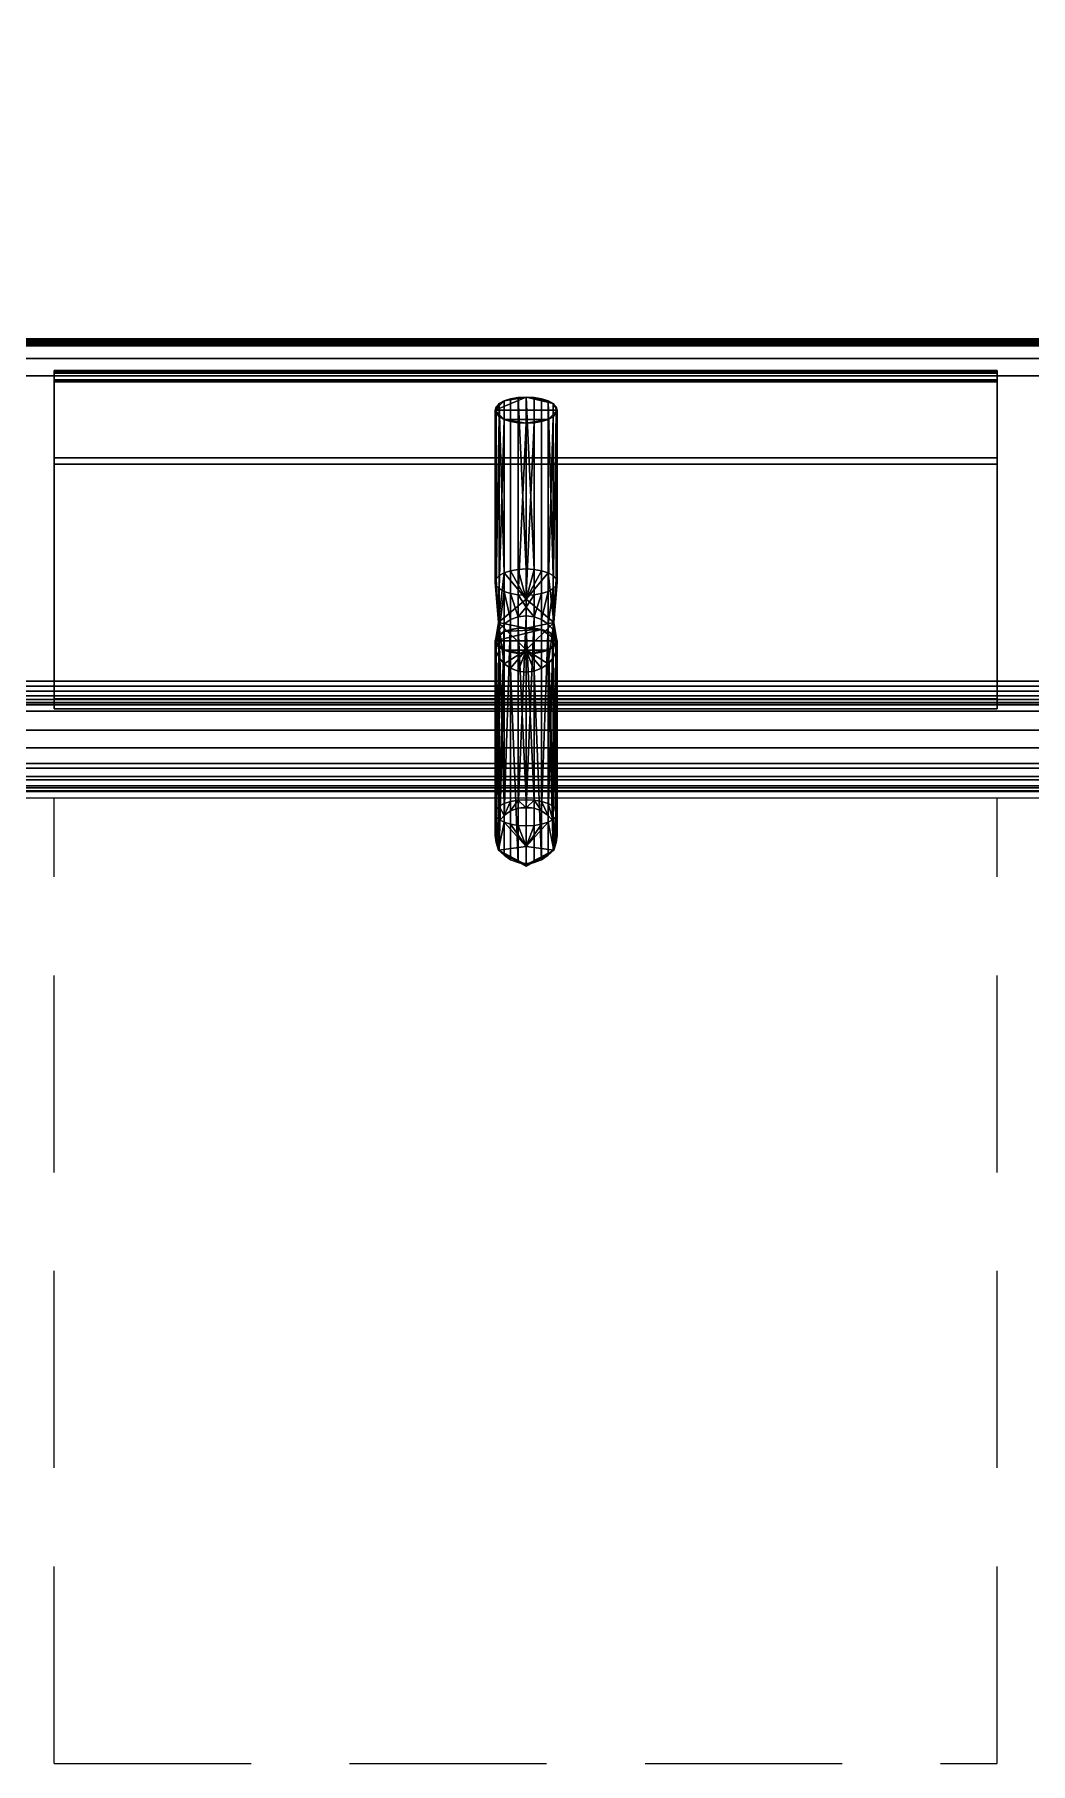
# Model space of a CAD drawing. Extents: x -1 to 1228, y -1086 to 100.
# Drawn here: x 820.8 to 981.3, y -1085.6 to -806.9 of the extents above; entities that cross this region are included whole.
import ezdxf

# ---------------------------------------------------------------- set-up
doc = ezdxf.new("R2010")
doc.units = 0
doc.linetypes.add('NASCOSTA', pattern=[9.525, 6.35, -3.175])
for name, color, linetype in [('IQ_200_2D', 1, 'Continuous'), ('IQ_200_3D', 1, 'Continuous'), ('IQ_204_2D', 7, 'Continuous')]:
    doc.layers.add(name, color=color, linetype=linetype)

msp = doc.modelspace()

# ---------------------------------------------------------------- linework, layer by layer
at = {"layer": 'IQ_200_2D', "linetype": 'Continuous'}
msp.add_line((1200, -930), (0, -930), dxfattribs=at)
at = {"layer": 'IQ_204_2D', "linetype": 'NASCOSTA', "ltscale": 5}
for p, q in [((823.93, -1085.6), (823.93, -930)), ((975.93, -1085.6), (975.93, -930)), ((823.93, -1085.6), (975.93, -1085.6))]:
    msp.add_line(p, q, dxfattribs=at)

# ---------------------------------------------------------------- meshes
at = {"layer": 'IQ_200_3D', "linetype": 'Continuous'}
mesh = msp.add_polyface(dxfattribs=at)
corners = [(1200, -856, 649), (0, -856, 649), (0, 0, 649), (1200, 0, 649)]
mesh.append_faces([[corners[k] for k in face] for face in [(0, 1, 2, 3)]])
mesh = msp.add_polyface(dxfattribs=at)
corners = [(1200, 0, 900), (0, 0, 900), (0, -916, 900), (1200, -916, 900)]
mesh.append_faces([[corners[k] for k in face] for face in [(0, 1, 2, 3)]])
mesh = msp.add_polyface(dxfattribs=at)
corners = [(1200, -856, 658.59), (1200, -856.03, 658.83), (1200, -856.12, 659.05), (1200, -856.25, 659.25), (1200, -856.43, 659.41), (1200, -856.64, 659.52), (1200, -856.87, 659.58), (1200, -857.1, 659.58), (0, -857.1, 659.58), (0, -856.87, 659.58), (0, -856.64, 659.52), (0, -856.43, 659.41), (0, -856.25, 659.25), (0, -856.12, 659.05), (0, -856.03, 658.83), (0, -856, 658.59)]
mesh.append_faces([[corners[k] for k in face] for face in [(9, 6, 7, 8)]], dxfattribs={"vtx0": -1})
mesh.append_faces([[corners[k] for k in face] for face in [(10, 5, 6, 9), (11, 4, 5, 10), (4, 11, 12, 3), (13, 2, 3, 12), (14, 1, 2, 13)]], dxfattribs={"vtx0": -1, "vtx2": -1})
mesh.append_faces([[corners[k] for k in face] for face in [(15, 0, 1, 14)]], dxfattribs={"vtx2": -1})
mesh = msp.add_polyface(dxfattribs=at)
corners = [(1200, -856, 658.59), (0, -856, 658.59), (0, -856, 649), (1200, -856, 649)]
mesh.append_faces([[corners[k] for k in face] for face in [(0, 1, 2, 3)]])
mesh = msp.add_polyface(dxfattribs=at)
corners = [(1200, -861.97, 659.07), (0, -861.97, 659.07), (0, -857.1, 659.58), (1200, -857.1, 659.58)]
mesh.append_faces([[corners[k] for k in face] for face in [(0, 1, 2, 3)]])
mesh = msp.add_polyface(dxfattribs=at)
corners = [(1200, -925.2, 877.81), (0, -925.2, 877.81), (0, -859.16, 811.78), (1200, -859.16, 811.78)]
mesh.append_faces([[corners[k] for k in face] for face in [(0, 1, 2, 3)]])
mesh = msp.add_polyface(dxfattribs=at)
corners = [(1200, -859.16, 811.78), (0, -859.16, 811.78), (0, -915, 691.03), (1200, -915, 691.03)]
mesh.append_faces([[corners[k] for k in face] for face in [(0, 1, 2, 3)]])
mesh = msp.add_polyface(dxfattribs=at)
corners = [(1200, -911.14, 653.91), (0, -911.14, 653.91), (0, -861.97, 659.07), (1200, -861.97, 659.07)]
mesh.append_faces([[corners[k] for k in face] for face in [(0, 1, 2, 3)]])
mesh = msp.add_polyface(dxfattribs=at)
corners = [(823.93, -875.17, 825.27), (823.93, -861.95, 812.05), (823.93, -861.51, 811.49), (823.93, -861.23, 810.84), (823.93, -861.1, 810.14), (823.93, -861.15, 809.43), (823.93, -861.37, 808.76), (823.93, -914, 694.88), (823.93, -914, 675.07), (823.93, -915.6, 675.07), (823.93, -915.6, 695), (823.93, -862.7, 809.46), (823.93, -862.62, 809.71), (823.93, -862.6, 809.97), (823.93, -862.64, 810.22), (823.93, -862.75, 810.46), (823.93, -862.91, 810.67), (823.93, -876.2, 824.24)]
mesh.append_faces([[corners[k] for k in face] for face in [(1, 16, 17, 0)]], dxfattribs={"vtx0": -1})
mesh.append_faces([[corners[k] for k in face] for face in [(5, 12, 13), (7, 10, 11, 6), (16, 1, 2)]], dxfattribs={"vtx0": -1, "vtx2": -1})
mesh.append_faces([[corners[k] for k in face] for face in [(5, 6, 11, 12), (13, 14, 4, 5), (14, 15, 3, 4), (2, 3, 15, 16)]], dxfattribs={"vtx1": -1, "vtx3": -1})
mesh.append_faces([[corners[k] for k in face] for face in [(7, 8, 9, 10)]], dxfattribs={"vtx3": -1})
mesh = msp.add_polyface(dxfattribs=at)
corners = [(975.93, -861.95, 812.05), (975.93, -861.51, 811.49), (975.93, -861.23, 810.84), (975.93, -861.1, 810.14), (975.93, -861.15, 809.43), (975.93, -861.37, 808.76), (823.93, -861.37, 808.76), (823.93, -861.15, 809.43), (823.93, -861.1, 810.14), (823.93, -861.23, 810.84), (823.93, -861.51, 811.49), (823.93, -861.95, 812.05)]
mesh.append_faces([[corners[k] for k in face] for face in [(1, 10, 11, 0)]], dxfattribs={"vtx0": -1})
mesh.append_faces([[corners[k] for k in face] for face in [(4, 7, 8, 3), (3, 8, 9, 2), (2, 9, 10, 1)]], dxfattribs={"vtx0": -1, "vtx2": -1})
mesh.append_faces([[corners[k] for k in face] for face in [(5, 6, 7, 4)]], dxfattribs={"vtx2": -1})
mesh = msp.add_polyface(dxfattribs=at)
corners = [(975.93, -914, 694.88), (823.93, -914, 694.88), (823.93, -861.37, 808.76), (975.93, -861.37, 808.76)]
mesh.append_faces([[corners[k] for k in face] for face in [(0, 1, 2, 3)]])
mesh = msp.add_polyface(dxfattribs=at)
corners = [(975.93, -861.95, 812.05), (823.93, -861.95, 812.05), (823.93, -875.17, 825.27), (975.93, -875.17, 825.27)]
mesh.append_faces([[corners[k] for k in face] for face in [(0, 1, 2, 3)]])
mesh = msp.add_polyface(dxfattribs=at)
corners = [(975.93, -862.7, 809.46), (975.93, -862.62, 809.71), (975.93, -862.6, 809.97), (975.93, -862.64, 810.22), (975.93, -862.75, 810.46), (975.93, -862.91, 810.67), (823.93, -862.91, 810.67), (823.93, -862.75, 810.46), (823.93, -862.64, 810.22), (823.93, -862.6, 809.97), (823.93, -862.62, 809.71), (823.93, -862.7, 809.46)]
mesh.append_faces([[corners[k] for k in face] for face in [(7, 4, 5, 6)]], dxfattribs={"vtx0": -1})
mesh.append_faces([[corners[k] for k in face] for face in [(8, 3, 4, 7), (3, 8, 9, 2), (10, 1, 2, 9)]], dxfattribs={"vtx0": -1, "vtx2": -1})
mesh.append_faces([[corners[k] for k in face] for face in [(11, 0, 1, 10)]], dxfattribs={"vtx2": -1})
mesh = msp.add_polyface(dxfattribs=at)
corners = [(975.93, -862.7, 809.46), (823.93, -862.7, 809.46), (823.93, -915.6, 695), (975.93, -915.6, 695)]
mesh.append_faces([[corners[k] for k in face] for face in [(0, 1, 2, 3)]])
mesh = msp.add_polyface(dxfattribs=at)
corners = [(975.93, -876.2, 824.24), (823.93, -876.2, 824.24), (823.93, -862.91, 810.67), (975.93, -862.91, 810.67)]
mesh.append_faces([[corners[k] for k in face] for face in [(0, 1, 2, 3)]])
mesh = msp.add_polyface(dxfattribs=at)
corners = [(975.93, -875.17, 825.27), (975.93, -876.2, 824.24), (975.93, -862.91, 810.67), (975.93, -862.75, 810.46), (975.93, -862.64, 810.22), (975.93, -862.6, 809.97), (975.93, -862.62, 809.71), (975.93, -862.7, 809.46), (975.93, -915.6, 695), (975.93, -915.6, 675.07), (975.93, -914, 675.07), (975.93, -914, 694.88), (975.93, -861.37, 808.76), (975.93, -861.15, 809.43), (975.93, -861.1, 810.14), (975.93, -861.23, 810.84), (975.93, -861.51, 811.49), (975.93, -861.95, 812.05)]
mesh.append_faces([[corners[k] for k in face] for face in [(7, 12, 13, 6)]], dxfattribs={"vtx0": -1, "vtx2": -1})
mesh.append_faces([[corners[k] for k in face] for face in [(16, 17, 2, 3), (15, 16, 3, 4), (13, 14, 5, 6), (14, 15, 4, 5), (11, 12, 7, 8)]], dxfattribs={"vtx1": -1, "vtx3": -1})
mesh.append_faces([[corners[k] for k in face] for face in [(9, 10, 11, 8)]], dxfattribs={"vtx2": -1})
mesh.append_faces([[corners[k] for k in face] for face in [(17, 0, 1, 2)]], dxfattribs={"vtx3": -1})
mesh = msp.add_polyface(dxfattribs=at)
corners = [(900.01, -865.37, 802.21), (901.3, -865.44, 802.05), (902.51, -865.65, 801.6), (903.54, -865.99, 800.88), (904.34, -866.42, 799.94), (904.84, -866.93, 798.85), (905.01, -867.48, 797.67), (904.84, -868.03, 796.5), (904.34, -868.54, 795.41), (903.54, -868.97, 794.47), (902.51, -869.31, 793.75), (901.3, -869.52, 793.3), (900.01, -869.59, 793.14), (898.71, -869.52, 793.3), (897.51, -869.31, 793.75), (896.47, -868.97, 794.47), (895.68, -868.54, 795.41), (895.18, -868.03, 796.5), (895.01, -867.48, 797.67), (895.18, -866.93, 798.85), (895.68, -866.42, 799.94), (896.47, -865.99, 800.88), (897.51, -865.65, 801.6), (898.71, -865.44, 802.05)]
mesh.append_faces([[corners[k] for k in face] for face in [(16, 18, 15), (21, 18, 20), (9, 6, 8)]], dxfattribs={"vtx0": -1, "vtx1": -1})
mesh.append_faces([[corners[k] for k in face] for face in [(18, 21, 0), (12, 15, 9)]], dxfattribs={"vtx0": -1, "vtx1": -1, "vtx2": -1})
mesh.append_faces([[corners[k] for k in face] for face in [(15, 18, 6, 9), (4, 6, 18, 0)]], dxfattribs={"vtx0": -1, "vtx1": -1, "vtx2": -1, "vtx3": -1})
mesh.append_faces([[corners[k] for k in face] for face in [(15, 12, 13), (21, 23, 0)]], dxfattribs={"vtx0": -1, "vtx2": -1})
mesh.append_faces([[corners[k] for k in face] for face in [(14, 15, 13), (19, 20, 18), (22, 23, 21), (2, 3, 1)]], dxfattribs={"vtx1": -1})
mesh.append_faces([[corners[k] for k in face] for face in [(0, 1, 4), (3, 4, 1), (11, 12, 9)]], dxfattribs={"vtx1": -1, "vtx2": -1})
mesh.append_faces([[corners[k] for k in face] for face in [(16, 17, 18), (9, 10, 11), (6, 7, 8), (4, 5, 6)]], dxfattribs={"vtx2": -1})
mesh = msp.add_polyface(dxfattribs=at)
corners = [(900.01, -865.37, 802.21), (898.71, -865.44, 802.05), (897.51, -865.65, 801.6), (896.47, -865.99, 800.88), (895.68, -866.42, 799.94), (895.18, -866.93, 798.85), (895.01, -867.48, 797.67), (895.18, -868.03, 796.5), (895.68, -868.54, 795.41), (896.47, -868.97, 794.47), (897.51, -869.31, 793.75), (898.71, -869.52, 793.3), (900.01, -869.59, 793.14), (900.01, -897.31, 806.07), (898.71, -897.24, 806.22), (897.51, -897.03, 806.68), (896.47, -896.69, 807.4), (895.68, -896.25, 808.33), (895.18, -895.74, 809.43), (895.01, -895.2, 810.6), (895.18, -894.65, 811.77), (895.68, -894.14, 812.87), (896.47, -893.7, 813.8), (897.51, -893.37, 814.52), (898.71, -893.16, 814.98), (900.01, -893.08, 815.13)]
mesh.append_faces([[corners[k] for k in face] for face in [(14, 12, 13)]], dxfattribs={"vtx0": -1})
mesh.append_faces([[corners[k] for k in face] for face in [(7, 19, 6), (9, 17, 8), (19, 7, 18), (22, 4, 21)]], dxfattribs={"vtx0": -1, "vtx1": -1})
mesh.append_faces([[corners[k] for k in face] for face in [(11, 14, 15, 10), (9, 16, 17), (10, 15, 16, 9), (8, 17, 18), (5, 20, 21, 4), (2, 23, 24, 1), (3, 22, 23, 2), (20, 5, 6, 19)]], dxfattribs={"vtx0": -1, "vtx2": -1})
mesh.append_faces([[corners[k] for k in face] for face in [(0, 1, 25)]], dxfattribs={"vtx1": -1})
mesh.append_faces([[corners[k] for k in face] for face in [(11, 12, 14), (7, 8, 18), (24, 25, 1), (3, 4, 22)]], dxfattribs={"vtx1": -1, "vtx2": -1})
mesh = msp.add_polyface(dxfattribs=at)
corners = [(900.01, -869.59, 793.14), (901.3, -869.52, 793.3), (902.51, -869.31, 793.75), (903.54, -868.97, 794.47), (904.34, -868.54, 795.41), (904.84, -868.03, 796.5), (905.01, -867.48, 797.67), (904.84, -866.93, 798.85), (904.34, -866.42, 799.94), (903.54, -865.99, 800.88), (902.51, -865.65, 801.6), (901.3, -865.44, 802.05), (900.01, -865.37, 802.21), (900.01, -893.08, 815.13), (901.3, -893.16, 814.98), (902.51, -893.37, 814.52), (903.54, -893.7, 813.8), (904.34, -894.14, 812.87), (904.84, -894.65, 811.77), (905.01, -895.2, 810.6), (904.84, -895.74, 809.43), (904.34, -896.25, 808.33), (903.54, -896.69, 807.4), (902.51, -897.03, 806.68), (901.3, -897.24, 806.22), (900.01, -897.31, 806.07)]
mesh.append_faces([[corners[k] for k in face] for face in [(14, 12, 13)]], dxfattribs={"vtx0": -1})
mesh.append_faces([[corners[k] for k in face] for face in [(9, 17, 8), (21, 5, 20), (22, 4, 21), (20, 6, 19)]], dxfattribs={"vtx0": -1, "vtx1": -1})
mesh.append_faces([[corners[k] for k in face] for face in [(11, 14, 15, 10), (9, 16, 17), (10, 15, 16, 9), (8, 17, 18, 7), (19, 6, 7, 18), (2, 23, 24, 1), (3, 22, 23, 2), (1, 24, 25), (21, 4, 5)]], dxfattribs={"vtx0": -1, "vtx2": -1})
mesh.append_faces([[corners[k] for k in face] for face in [(0, 1, 25)]], dxfattribs={"vtx1": -1})
mesh.append_faces([[corners[k] for k in face] for face in [(11, 12, 14), (5, 6, 20), (3, 4, 22)]], dxfattribs={"vtx1": -1, "vtx2": -1})
mesh = msp.add_polyface(dxfattribs=at)
corners = [(975.93, -875.17, 825.27), (823.93, -875.17, 825.27), (823.93, -876.2, 824.24), (975.93, -876.2, 824.24)]
mesh.append_faces([[corners[k] for k in face] for face in [(0, 1, 2, 3)]])
mesh = msp.add_polyface(dxfattribs=at)
corners = [(900.01, -909.7, 809.08), (900.01, -902.64, 815.55), (900.01, -893.08, 815.13), (898.71, -893.16, 814.98), (897.51, -893.37, 814.52), (896.47, -893.7, 813.8), (895.68, -894.14, 812.87), (895.18, -894.65, 811.77), (895.01, -895.2, 810.6), (895.18, -895.74, 809.43), (895.68, -896.25, 808.33), (896.47, -896.69, 807.4), (897.51, -897.03, 806.68), (898.71, -897.24, 806.22), (900.01, -897.31, 806.07), (900.01, -899.22, 806.15), (900.01, -900.63, 804.86), (898.71, -900.79, 804.93), (897.51, -901.24, 805.14), (896.47, -901.96, 805.48), (895.68, -902.9, 805.92), (895.18, -903.99, 806.42), (895.01, -905.16, 806.97), (895.18, -906.34, 807.52), (895.68, -907.43, 808.03), (896.47, -908.37, 808.47), (897.51, -909.09, 808.8), (898.71, -909.54, 809.01), (900.01, -906.1, 812.38), (900.01, -897.95, 815.34), (895.54, -901.7, 812.96)]
mesh.append_faces([[corners[k] for k in face] for face in [(9, 30, 8), (4, 29, 3), (7, 30, 6), (20, 11, 19), (24, 30, 23), (22, 30, 21), (23, 30, 22)]], dxfattribs={"vtx0": -1, "vtx1": -1})
mesh.append_faces([[corners[k] for k in face] for face in [(30, 10, 20), (30, 29, 5), (30, 25, 28), (13, 15, 17)]], dxfattribs={"vtx0": -1, "vtx1": -1, "vtx2": -1})
mesh.append_faces([[corners[k] for k in face] for face in [(30, 9, 10), (17, 12, 13), (30, 1, 29), (20, 10, 11), (30, 20, 21), (11, 18, 19), (28, 25, 26)]], dxfattribs={"vtx0": -1, "vtx2": -1})
mesh.append_faces([[corners[k] for k in face] for face in [(11, 12, 18), (4, 5, 29), (5, 6, 30), (7, 8, 30), (17, 18, 12), (24, 25, 30), (26, 27, 28), (28, 1, 30)]], dxfattribs={"vtx1": -1, "vtx2": -1})
mesh.append_faces([[corners[k] for k in face] for face in [(29, 2, 3), (13, 14, 15), (15, 16, 17), (27, 0, 28)]], dxfattribs={"vtx2": -1})
mesh = msp.add_polyface(dxfattribs=at)
corners = [(900.01, -900.63, 804.86), (900.01, -899.22, 806.15), (900.01, -897.31, 806.07), (901.3, -897.24, 806.22), (902.51, -897.03, 806.68), (903.54, -896.69, 807.4), (904.34, -896.25, 808.33), (904.84, -895.74, 809.43), (905.01, -895.2, 810.6), (904.84, -894.65, 811.77), (904.34, -894.14, 812.87), (903.54, -893.7, 813.8), (902.51, -893.37, 814.52), (901.3, -893.16, 814.98), (900.01, -893.08, 815.13), (900.01, -902.64, 815.55), (900.01, -909.7, 809.08), (901.3, -909.54, 809.01), (902.51, -909.09, 808.8), (903.54, -908.37, 808.47), (904.34, -907.43, 808.03), (904.84, -906.34, 807.52), (905.01, -905.16, 806.97), (904.84, -903.99, 806.42), (904.34, -902.9, 805.92), (903.54, -901.96, 805.48), (902.51, -901.24, 805.14), (901.3, -900.79, 804.93), (900.01, -897.95, 815.34), (900.01, -906.1, 812.38), (904.47, -901.7, 812.96)]
mesh.append_faces([[corners[k] for k in face] for face in [(11, 30, 10), (10, 30, 9), (9, 30, 8), (18, 29, 17), (19, 29, 18), (26, 5, 25), (22, 30, 21)]], dxfattribs={"vtx0": -1, "vtx1": -1})
mesh.append_faces([[corners[k] for k in face] for face in [(28, 30, 11), (1, 3, 27), (19, 30, 29), (30, 24, 6)]], dxfattribs={"vtx0": -1, "vtx1": -1, "vtx2": -1})
mesh.append_faces([[corners[k] for k in face] for face in [(30, 15, 29), (25, 5, 6), (26, 4, 5), (27, 3, 4), (30, 22, 23), (30, 19, 20), (6, 24, 25)]], dxfattribs={"vtx0": -1, "vtx2": -1})
mesh.append_faces([[corners[k] for k in face] for face in [(16, 17, 29), (0, 1, 27)]], dxfattribs={"vtx1": -1})
mesh.append_faces([[corners[k] for k in face] for face in [(12, 13, 28), (11, 12, 28), (7, 8, 30), (6, 7, 30), (28, 15, 30), (20, 21, 30), (26, 27, 4), (23, 24, 30)]], dxfattribs={"vtx1": -1, "vtx2": -1})
mesh.append_faces([[corners[k] for k in face] for face in [(13, 14, 28), (1, 2, 3)]], dxfattribs={"vtx2": -1})
mesh = msp.add_polyface(dxfattribs=at)
corners = [(900.01, -909.7, 809.08), (898.71, -909.54, 809.01), (897.51, -909.09, 808.8), (896.47, -908.37, 808.47), (895.68, -907.43, 808.03), (895.18, -906.34, 807.52), (895.01, -905.16, 806.97), (895.18, -903.99, 806.42), (895.68, -902.9, 805.92), (896.47, -901.96, 805.48), (897.51, -901.24, 805.14), (898.71, -900.79, 804.93), (900.01, -900.63, 804.86), (900.01, -931.48, 738.7), (898.71, -931.64, 738.77), (897.51, -932.09, 738.98), (896.47, -932.81, 739.32), (895.68, -933.75, 739.75), (895.18, -934.84, 740.26), (895.01, -936.02, 740.81), (895.18, -937.19, 741.36), (895.68, -938.28, 741.87), (896.47, -939.22, 742.31), (897.51, -939.94, 742.64), (898.71, -940.39, 742.85), (900.01, -940.55, 742.92)]
mesh.append_faces([[corners[k] for k in face] for face in [(1, 24, 25, 0)]], dxfattribs={"vtx0": -1})
mesh.append_faces([[corners[k] for k in face] for face in [(9, 17, 8), (2, 24, 1), (20, 6, 19)]], dxfattribs={"vtx0": -1, "vtx1": -1})
mesh.append_faces([[corners[k] for k in face] for face in [(11, 14, 15, 10), (10, 15, 16), (19, 6, 7, 18), (21, 4, 5)]], dxfattribs={"vtx0": -1, "vtx2": -1})
mesh.append_faces([[corners[k] for k in face] for face in [(17, 18, 8), (16, 17, 9), (11, 12, 14), (7, 8, 18), (9, 10, 16), (21, 22, 3), (20, 21, 5), (23, 24, 2), (5, 6, 20), (3, 4, 21)]], dxfattribs={"vtx1": -1, "vtx2": -1})
mesh.append_faces([[corners[k] for k in face] for face in [(22, 23, 2, 3)]], dxfattribs={"vtx1": -1, "vtx3": -1})
mesh.append_faces([[corners[k] for k in face] for face in [(12, 13, 14)]], dxfattribs={"vtx2": -1})
mesh = msp.add_polyface(dxfattribs=at)
corners = [(900.01, -906.78, 713.39), (898.71, -906.71, 713.54), (897.51, -906.5, 714), (896.47, -906.16, 714.72), (895.68, -905.73, 715.65), (895.18, -905.22, 716.75), (895.01, -904.67, 717.92), (895.18, -904.12, 719.09), (895.68, -903.61, 720.19), (896.47, -903.18, 721.12), (897.51, -902.84, 721.84), (898.71, -902.63, 722.3), (900.01, -902.56, 722.45), (901.3, -902.63, 722.3), (902.51, -902.84, 721.84), (903.54, -903.18, 721.12), (904.34, -903.61, 720.19), (904.84, -904.12, 719.09), (905.01, -904.67, 717.92), (904.84, -905.22, 716.75), (904.34, -905.73, 715.65), (903.54, -906.16, 714.72), (902.51, -906.5, 714), (901.3, -906.71, 713.54)]
mesh.append_faces([[corners[k] for k in face] for face in [(11, 9, 10), (6, 4, 5), (2, 0, 1), (13, 11, 12), (0, 22, 23)]], dxfattribs={"vtx0": -1})
mesh.append_faces([[corners[k] for k in face] for face in [(9, 6, 8), (4, 6, 3), (16, 18, 15), (22, 0, 21), (14, 11, 13)]], dxfattribs={"vtx0": -1, "vtx1": -1})
mesh.append_faces([[corners[k] for k in face] for face in [(14, 6, 9), (9, 11, 14), (14, 18, 6), (0, 3, 21)]], dxfattribs={"vtx0": -1, "vtx1": -1, "vtx2": -1})
mesh.append_faces([[corners[k] for k in face] for face in [(21, 3, 6, 18)]], dxfattribs={"vtx0": -1, "vtx1": -1, "vtx2": -1, "vtx3": -1})
mesh.append_faces([[corners[k] for k in face] for face in [(18, 14, 15), (18, 20, 21)]], dxfattribs={"vtx0": -1, "vtx2": -1})
mesh.append_faces([[corners[k] for k in face] for face in [(19, 20, 18)]], dxfattribs={"vtx1": -1})
mesh.append_faces([[corners[k] for k in face] for face in [(2, 3, 0)]], dxfattribs={"vtx1": -1, "vtx2": -1})
mesh.append_faces([[corners[k] for k in face] for face in [(6, 7, 8), (16, 17, 18)]], dxfattribs={"vtx2": -1})
mesh = msp.add_polyface(dxfattribs=at)
corners = [(900.01, -934.5, 726.31), (898.71, -934.43, 726.47), (897.51, -934.22, 726.92), (896.47, -933.88, 727.64), (895.68, -933.44, 728.58), (895.18, -932.93, 729.67), (895.01, -932.39, 730.84), (895.18, -931.84, 732.02), (895.68, -931.33, 733.11), (896.47, -930.89, 734.05), (897.51, -930.56, 734.77), (898.71, -930.35, 735.22), (900.01, -930.27, 735.38), (900.01, -902.56, 722.45), (898.71, -902.63, 722.3), (897.51, -902.84, 721.84), (896.47, -903.18, 721.12), (895.68, -903.61, 720.19), (895.18, -904.12, 719.09), (895.01, -904.67, 717.92), (895.18, -905.22, 716.75), (895.68, -905.73, 715.65), (896.47, -906.16, 714.72), (897.51, -906.5, 714), (898.71, -906.71, 713.54), (900.01, -906.78, 713.39)]
mesh.append_faces([[corners[k] for k in face] for face in [(14, 12, 13), (1, 24, 25, 0)]], dxfattribs={"vtx0": -1})
mesh.append_faces([[corners[k] for k in face] for face in [(9, 17, 8)]], dxfattribs={"vtx0": -1, "vtx1": -1})
mesh.append_faces([[corners[k] for k in face] for face in [(11, 14, 15, 10), (9, 16, 17), (10, 15, 16, 9), (8, 17, 18, 7), (19, 6, 7, 18), (5, 20, 21, 4), (4, 21, 22, 3), (2, 23, 24, 1), (3, 22, 23, 2), (20, 5, 6, 19)]], dxfattribs={"vtx0": -1, "vtx2": -1})
mesh.append_faces([[corners[k] for k in face] for face in [(11, 12, 14)]], dxfattribs={"vtx1": -1, "vtx2": -1})
mesh = msp.add_polyface(dxfattribs=at)
corners = [(900.01, -900.63, 804.86), (901.3, -900.79, 804.93), (902.51, -901.24, 805.14), (903.54, -901.96, 805.48), (904.34, -902.9, 805.92), (904.84, -903.99, 806.42), (905.01, -905.16, 806.97), (904.84, -906.34, 807.52), (904.34, -907.43, 808.03), (903.54, -908.37, 808.47), (902.51, -909.09, 808.8), (901.3, -909.54, 809.01), (900.01, -909.7, 809.08), (900.01, -940.55, 742.92), (901.3, -940.39, 742.85), (902.51, -939.94, 742.64), (903.54, -939.22, 742.31), (904.34, -938.28, 741.87), (904.84, -937.19, 741.36), (905.01, -936.02, 740.81), (904.84, -934.84, 740.26), (904.34, -933.75, 739.75), (903.54, -932.81, 739.32), (902.51, -932.09, 738.98), (901.3, -931.64, 738.77), (900.01, -931.48, 738.7)]
mesh.append_faces([[corners[k] for k in face] for face in [(15, 11, 14), (7, 19, 6), (9, 17, 8), (19, 7, 18), (22, 4, 21), (3, 23, 2)]], dxfattribs={"vtx0": -1, "vtx1": -1})
mesh.append_faces([[corners[k] for k in face] for face in [(9, 16, 17), (10, 15, 16, 9), (8, 17, 18), (15, 10, 11), (5, 20, 21), (2, 23, 24, 1), (3, 22, 23), (1, 24, 25), (21, 4, 5), (20, 5, 6, 19)]], dxfattribs={"vtx0": -1, "vtx2": -1})
mesh.append_faces([[corners[k] for k in face] for face in [(0, 1, 25)]], dxfattribs={"vtx1": -1})
mesh.append_faces([[corners[k] for k in face] for face in [(7, 8, 18), (3, 4, 22)]], dxfattribs={"vtx1": -1, "vtx2": -1})
mesh.append_faces([[corners[k] for k in face] for face in [(12, 13, 14, 11)]], dxfattribs={"vtx2": -1})
mesh = msp.add_polyface(dxfattribs=at)
corners = [(900.01, -930.27, 735.38), (901.3, -930.35, 735.22), (902.51, -930.56, 734.77), (903.54, -930.89, 734.05), (904.34, -931.33, 733.11), (904.84, -931.84, 732.02), (905.01, -932.39, 730.84), (904.84, -932.93, 729.67), (904.34, -933.44, 728.58), (903.54, -933.88, 727.64), (902.51, -934.22, 726.92), (901.3, -934.43, 726.47), (900.01, -934.5, 726.31), (900.01, -906.78, 713.39), (901.3, -906.71, 713.54), (902.51, -906.5, 714), (903.54, -906.16, 714.72), (904.34, -905.73, 715.65), (904.84, -905.22, 716.75), (905.01, -904.67, 717.92), (904.84, -904.12, 719.09), (904.34, -903.61, 720.19), (903.54, -903.18, 721.12), (902.51, -902.84, 721.84), (901.3, -902.63, 722.3), (900.01, -902.56, 722.45)]
mesh.append_faces([[corners[k] for k in face] for face in [(22, 4, 21)]], dxfattribs={"vtx0": -1, "vtx1": -1})
mesh.append_faces([[corners[k] for k in face] for face in [(11, 14, 15, 10), (9, 16, 17, 8), (10, 15, 16, 9), (8, 17, 18, 7), (19, 6, 7, 18), (5, 20, 21, 4), (2, 23, 24, 1), (3, 22, 23, 2), (1, 24, 25), (20, 5, 6, 19)]], dxfattribs={"vtx0": -1, "vtx2": -1})
mesh.append_faces([[corners[k] for k in face] for face in [(0, 1, 25)]], dxfattribs={"vtx1": -1})
mesh.append_faces([[corners[k] for k in face] for face in [(3, 4, 22)]], dxfattribs={"vtx1": -1, "vtx2": -1})
mesh.append_faces([[corners[k] for k in face] for face in [(12, 13, 14, 11)]], dxfattribs={"vtx2": -1})
mesh = msp.add_polyface(dxfattribs=at)
corners = [(1200, -911.14, 653.91), (1200, -911.97, 653.92), (1200, -912.78, 654.13), (1200, -913.52, 654.52), (1200, -914.14, 655.08), (1200, -914.61, 655.77), (1200, -914.9, 656.56), (1200, -915, 657.39), (0, -915, 657.39), (0, -914.9, 656.56), (0, -914.61, 655.77), (0, -914.14, 655.08), (0, -913.52, 654.52), (0, -912.78, 654.13), (0, -911.97, 653.92), (0, -911.14, 653.91)]
mesh.append_faces([[corners[k] for k in face] for face in [(1, 14, 15, 0)]], dxfattribs={"vtx0": -1})
mesh.append_faces([[corners[k] for k in face] for face in [(6, 9, 10, 5), (5, 10, 11, 4), (4, 11, 12, 3), (3, 12, 13, 2), (2, 13, 14, 1)]], dxfattribs={"vtx0": -1, "vtx2": -1})
mesh.append_faces([[corners[k] for k in face] for face in [(7, 8, 9, 6)]], dxfattribs={"vtx2": -1})
mesh = msp.add_polyface(dxfattribs=at)
corners = [(1200, -915, 691.03), (0, -915, 691.03), (0, -915, 657.39), (1200, -915, 657.39)]
mesh.append_faces([[corners[k] for k in face] for face in [(0, 1, 2, 3)]])
mesh = msp.add_polyface(dxfattribs=at)
corners = [(1200, -925.2, 877.81), (1200, -927.09, 880.21), (1200, -928.37, 882.98), (1200, -928.96, 885.98), (1200, -928.84, 889.03), (1200, -928.01, 891.97), (1200, -926.52, 894.64), (1200, -924.45, 896.89), (1200, -921.91, 898.58), (1200, -919.04, 899.64), (1200, -916, 900), (0, -916, 900), (0, -919.04, 899.64), (0, -921.91, 898.58), (0, -924.45, 896.89), (0, -926.52, 894.64), (0, -928.01, 891.97), (0, -928.84, 889.03), (0, -928.96, 885.98), (0, -928.37, 882.98), (0, -927.09, 880.21), (0, -925.2, 877.81)]
mesh.append_faces([[corners[k] for k in face] for face in [(1, 20, 21, 0)]], dxfattribs={"vtx0": -1})
mesh.append_faces([[corners[k] for k in face] for face in [(9, 12, 13, 8), (7, 14, 15, 6), (8, 13, 14, 7), (6, 15, 16, 5), (4, 17, 18, 3), (2, 19, 20, 1), (3, 18, 19, 2), (17, 4, 5, 16)]], dxfattribs={"vtx0": -1, "vtx2": -1})
mesh.append_faces([[corners[k] for k in face] for face in [(10, 11, 12, 9)]], dxfattribs={"vtx2": -1})
mesh = msp.add_polyface(dxfattribs=at)
corners = [(975.93, -915.6, 675.07), (823.93, -915.6, 675.07), (823.93, -914, 675.07), (975.93, -914, 675.07)]
mesh.append_faces([[corners[k] for k in face] for face in [(0, 1, 2, 3)]])
mesh = msp.add_polyface(dxfattribs=at)
corners = [(975.93, -914, 675.07), (823.93, -914, 675.07), (823.93, -914, 694.88), (975.93, -914, 694.88)]
mesh.append_faces([[corners[k] for k in face] for face in [(0, 1, 2, 3)]])
mesh = msp.add_polyface(dxfattribs=at)
corners = [(975.93, -915.6, 695), (823.93, -915.6, 695), (823.93, -915.6, 675.07), (975.93, -915.6, 675.07)]
mesh.append_faces([[corners[k] for k in face] for face in [(0, 1, 2, 3)]])
mesh = msp.add_polyface(dxfattribs=at)
corners = [(900.01, -934.5, 726.31), (900.01, -940.96, 733.37), (900.01, -940.55, 742.92), (898.71, -940.39, 742.85), (897.51, -939.94, 742.64), (896.47, -939.22, 742.31), (895.68, -938.28, 741.87), (895.18, -937.19, 741.36), (895.01, -936.02, 740.81), (895.18, -934.84, 740.26), (895.68, -933.75, 739.75), (896.47, -932.81, 739.32), (897.51, -932.09, 738.98), (898.71, -931.64, 738.77), (900.01, -931.48, 738.7), (900.01, -931.57, 736.79), (900.01, -930.27, 735.38), (898.71, -930.35, 735.22), (897.51, -930.56, 734.77), (896.47, -930.89, 734.05), (895.68, -931.33, 733.11), (895.18, -931.84, 732.02), (895.01, -932.39, 730.84), (895.18, -932.93, 729.67), (895.68, -933.44, 728.58), (896.47, -933.88, 727.64), (897.51, -934.22, 726.92), (898.71, -934.43, 726.47), (900.01, -937.79, 729.91), (900.01, -940.76, 738.06), (895.54, -938.38, 734.31)]
mesh.append_faces([[corners[k] for k in face] for face in [(9, 30, 8), (4, 29, 3), (7, 30, 6), (20, 11, 19), (24, 30, 23), (22, 30, 21), (23, 30, 22)]], dxfattribs={"vtx0": -1, "vtx1": -1})
mesh.append_faces([[corners[k] for k in face] for face in [(30, 10, 20), (30, 29, 5), (30, 25, 28), (13, 15, 17)]], dxfattribs={"vtx0": -1, "vtx1": -1, "vtx2": -1})
mesh.append_faces([[corners[k] for k in face] for face in [(30, 9, 10), (17, 12, 13), (30, 1, 29), (20, 10, 11), (30, 20, 21), (11, 18, 19), (28, 25, 26)]], dxfattribs={"vtx0": -1, "vtx2": -1})
mesh.append_faces([[corners[k] for k in face] for face in [(11, 12, 18), (4, 5, 29), (5, 6, 30), (7, 8, 30), (17, 18, 12), (24, 25, 30), (26, 27, 28), (28, 1, 30)]], dxfattribs={"vtx1": -1, "vtx2": -1})
mesh.append_faces([[corners[k] for k in face] for face in [(29, 2, 3), (13, 14, 15), (15, 16, 17), (27, 0, 28)]], dxfattribs={"vtx2": -1})
mesh = msp.add_polyface(dxfattribs=at)
corners = [(900.01, -930.27, 735.38), (900.01, -931.57, 736.79), (900.01, -931.48, 738.7), (901.3, -931.64, 738.77), (902.51, -932.09, 738.98), (903.54, -932.81, 739.32), (904.34, -933.75, 739.75), (904.84, -934.84, 740.26), (905.01, -936.02, 740.81), (904.84, -937.19, 741.36), (904.34, -938.28, 741.87), (903.54, -939.22, 742.31), (902.51, -939.94, 742.64), (901.3, -940.39, 742.85), (900.01, -940.55, 742.92), (900.01, -940.96, 733.37), (900.01, -934.5, 726.31), (901.3, -934.43, 726.47), (902.51, -934.22, 726.92), (903.54, -933.88, 727.64), (904.34, -933.44, 728.58), (904.84, -932.93, 729.67), (905.01, -932.39, 730.84), (904.84, -931.84, 732.02), (904.34, -931.33, 733.11), (903.54, -930.89, 734.05), (902.51, -930.56, 734.77), (901.3, -930.35, 735.22), (900.01, -940.76, 738.06), (900.01, -937.79, 729.91), (904.47, -938.38, 734.31)]
mesh.append_faces([[corners[k] for k in face] for face in [(11, 30, 10), (10, 30, 9), (9, 30, 8), (18, 29, 17), (19, 29, 18), (26, 5, 25), (22, 30, 21)]], dxfattribs={"vtx0": -1, "vtx1": -1})
mesh.append_faces([[corners[k] for k in face] for face in [(28, 30, 11), (1, 3, 27), (19, 30, 29), (30, 24, 6)]], dxfattribs={"vtx0": -1, "vtx1": -1, "vtx2": -1})
mesh.append_faces([[corners[k] for k in face] for face in [(30, 15, 29), (25, 5, 6), (26, 4, 5), (27, 3, 4), (30, 22, 23), (30, 19, 20), (6, 24, 25)]], dxfattribs={"vtx0": -1, "vtx2": -1})
mesh.append_faces([[corners[k] for k in face] for face in [(16, 17, 29), (0, 1, 27)]], dxfattribs={"vtx1": -1})
mesh.append_faces([[corners[k] for k in face] for face in [(12, 13, 28), (11, 12, 28), (7, 8, 30), (6, 7, 30), (28, 15, 30), (20, 21, 30), (26, 27, 4), (23, 24, 30)]], dxfattribs={"vtx1": -1, "vtx2": -1})
mesh.append_faces([[corners[k] for k in face] for face in [(13, 14, 28), (1, 2, 3)]], dxfattribs={"vtx2": -1})

doc.saveas('drawing.dxf')
